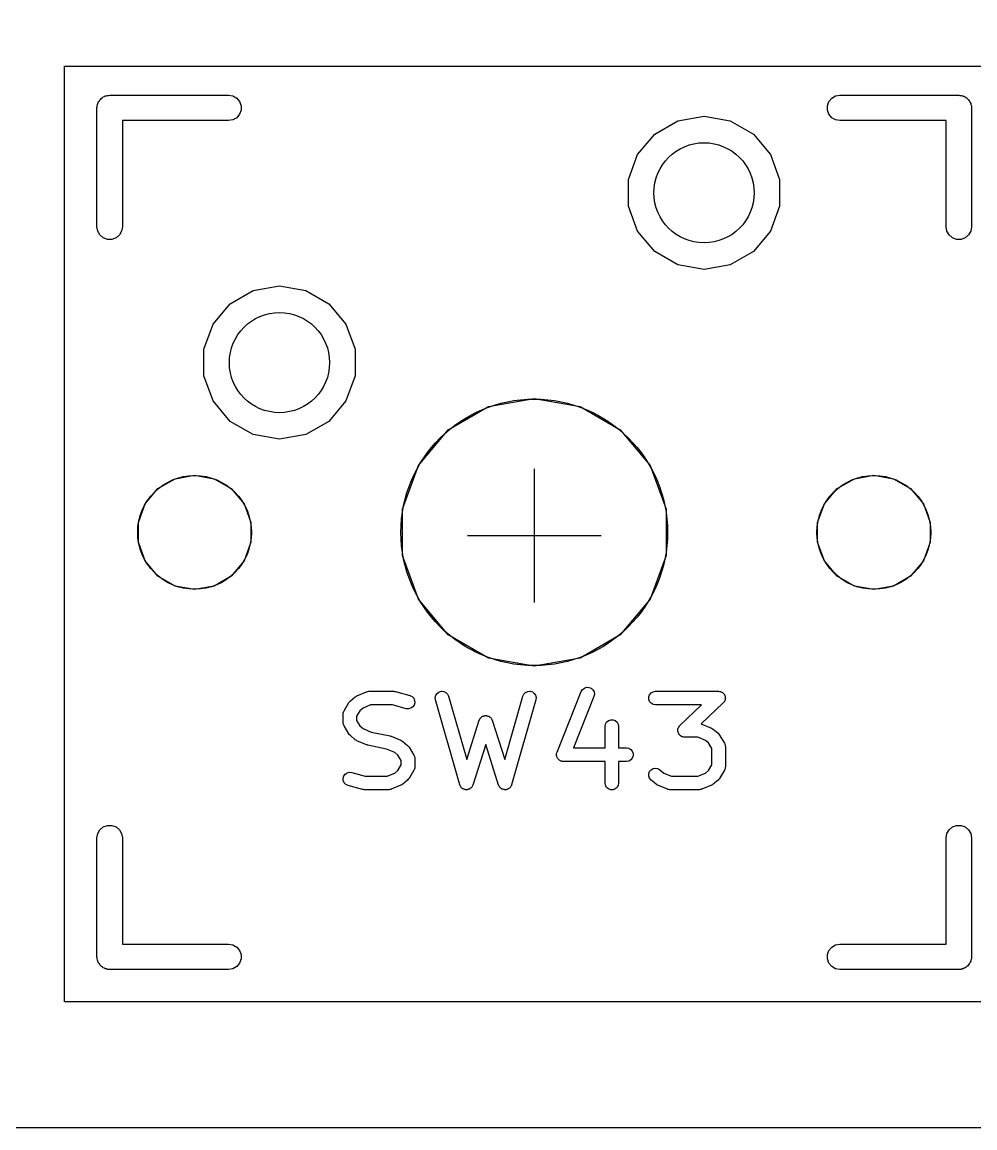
# Model space of a CAD drawing. Header units: millimetres. Extents: x 71 to 299, y 93 to 256.
# Drawn here: x 140.29 to 154.54, y 130.87 to 147.42 of the extents above; entities that cross this region are included whole.
import ezdxf

# ---------------------------------------------------------------- set-up
doc = ezdxf.new("R2010")
doc.units = ezdxf.units.MM
for name, color, linetype in [('BLACK', 7, 'Continuous'), ('PCB', 4, 'Continuous'), ('PCB_参照', 4, 'Continuous'), ('プレート', 6, 'Continuous'), ('物理キー', 7, 'Continuous')]:
    doc.layers.add(name, color=color, linetype=linetype)

# ---------------------------------------------------------------- blocks, each defined once
blk = doc.blocks.new('PCB詳細')
at = {"layer": 'BLACK'}
for p, q in [((77.2668, -110.517), (77.2775, -110.504)), ((77.2775, -110.504), (77.292, -110.496)), ((77.292, -110.496), (77.3047, -110.485)), ((77.3047, -110.485), (77.3204, -110.479)), ((77.3204, -110.479), (77.3348, -110.471)), ((77.3348, -110.471), (77.3513, -110.468)), ((77.3513, -110.468), (77.3669, -110.462)), ((77.3669, -110.462), (77.3836, -110.462)), ((77.3836, -110.462), (77.4, -110.459)), ((77.4, -110.459), (79.178, -110.459)), ((79.178, -110.459), (79.2432, -110.471)), ((79.2432, -110.471), (79.3005, -110.504)), ((79.3005, -110.504), (79.343, -110.555)), ((88.157, -110.555), (88.1995, -110.504)), ((88.1995, -110.504), (88.2568, -110.471)), ((88.2568, -110.471), (88.322, -110.459)), ((88.322, -110.459), (90.1, -110.459)), ((90.1, -110.459), (90.1164, -110.462)), ((90.1164, -110.462), (90.1331, -110.462)), ((90.1331, -110.462), (90.1487, -110.468)), ((90.1487, -110.468), (90.1652, -110.471)), ((90.1652, -110.471), (90.1796, -110.479)), ((90.1796, -110.479), (90.1953, -110.485)), ((90.1953, -110.485), (90.208, -110.496)), ((90.208, -110.496), (90.2225, -110.504)), ((90.2225, -110.504), (90.2332, -110.517)), ((77.2095, -110.65), (77.2124, -110.634)), ((77.2095, -112.428), (77.2095, -110.65)), ((77.2124, -110.617), (77.2181, -110.601)), ((77.2124, -110.634), (77.2124, -110.617)), ((77.2181, -110.601), (77.221, -110.585)), ((77.221, -110.585), (77.2293, -110.57)), ((77.2293, -110.57), (77.235, -110.555)), ((77.235, -110.555), (77.2457, -110.542)), ((77.2457, -110.542), (77.2541, -110.528)), ((77.2541, -110.528), (77.2668, -110.517)), ((79.343, -110.555), (79.3656, -110.617)), ((79.3656, -110.617), (79.3656, -110.683)), ((88.1344, -110.617), (88.157, -110.555)), ((88.1344, -110.683), (88.1344, -110.617)), ((90.2332, -110.517), (90.2459, -110.528)), ((90.2459, -110.528), (90.2543, -110.542)), ((90.2543, -110.542), (90.265, -110.555)), ((90.265, -110.555), (90.2707, -110.57)), ((90.2707, -110.57), (90.279, -110.585)), ((90.279, -110.585), (90.2819, -110.601)), ((90.2819, -110.601), (90.2876, -110.617)), ((90.2876, -110.617), (90.2876, -110.634)), ((90.2876, -110.634), (90.2905, -110.65)), ((90.2905, -110.65), (90.2905, -112.428)), ((79.178, -110.84), (77.5905, -110.84)), ((77.5905, -110.84), (77.5905, -112.428)), ((79.2432, -110.829), (79.178, -110.84)), ((79.3005, -110.796), (79.2432, -110.829)), ((79.343, -110.745), (79.3005, -110.796)), ((79.3656, -110.683), (79.343, -110.745)), ((85.5525, -111.041), (85.8976, -110.842)), ((85.8976, -110.842), (86.29, -110.773)), ((86.29, -110.773), (86.6824, -110.842)), ((86.6824, -110.842), (87.0275, -111.041)), ((88.157, -110.745), (88.1344, -110.683)), ((88.1995, -110.796), (88.157, -110.745)), ((88.2568, -110.829), (88.1995, -110.796)), ((88.322, -110.84), (88.2568, -110.829)), ((89.9095, -110.84), (88.322, -110.84)), ((89.9095, -112.428), (89.9095, -110.84)), ((85.2964, -111.346), (85.5525, -111.041)), ((87.0275, -111.041), (87.2836, -111.346)), ((85.1601, -111.721), (85.2964, -111.346)), ((87.2836, -111.346), (87.4199, -111.721)), ((85.1601, -112.119), (85.1601, -111.721)), ((87.4199, -111.721), (87.4199, -112.119)), ((85.2964, -112.494), (85.1601, -112.119)), ((87.4199, -112.119), (87.2836, -112.494)), ((77.221, -112.493), (77.2095, -112.428)), ((77.2541, -112.55), (77.221, -112.493)), ((77.579, -112.493), (77.5459, -112.55)), ((77.5905, -112.428), (77.579, -112.493)), ((85.5525, -112.799), (85.2964, -112.494)), ((87.2836, -112.494), (87.0275, -112.799)), ((89.921, -112.493), (89.9095, -112.428)), ((89.9541, -112.55), (89.921, -112.493)), ((90.279, -112.493), (90.2459, -112.55)), ((90.2905, -112.428), (90.279, -112.493)), ((77.3047, -112.593), (77.2541, -112.55)), ((77.3669, -112.616), (77.3047, -112.593)), ((77.4331, -112.616), (77.3669, -112.616)), ((77.4952, -112.593), (77.4331, -112.616)), ((77.5459, -112.55), (77.4952, -112.593)), ((90.0048, -112.593), (89.9541, -112.55)), ((90.0669, -112.616), (90.0048, -112.593)), ((90.1331, -112.616), (90.0669, -112.616)), ((90.1953, -112.593), (90.1331, -112.616)), ((90.2459, -112.55), (90.1953, -112.593)), ((85.8976, -112.998), (85.5525, -112.799)), ((87.0275, -112.799), (86.6824, -112.998)), ((86.29, -113.067), (85.8976, -112.998)), ((86.6824, -112.998), (86.29, -113.067)), ((79.5476, -113.382), (79.94, -113.313)), ((79.94, -113.313), (80.3324, -113.382)), ((79.2025, -113.581), (79.5476, -113.382)), ((80.3324, -113.382), (80.6775, -113.581)), ((78.9464, -113.886), (79.2025, -113.581)), ((80.6775, -113.581), (80.9336, -113.886)), ((78.8101, -114.261), (78.9464, -113.886)), ((80.9336, -113.886), (81.0699, -114.261)), ((78.8101, -114.659), (78.8101, -114.261)), ((81.0699, -114.261), (81.0699, -114.659)), ((78.9464, -115.034), (78.8101, -114.659)), ((81.0699, -114.659), (80.9336, -115.034)), ((79.2025, -115.339), (78.9464, -115.034)), ((80.9336, -115.034), (80.6775, -115.339)), ((82.4634, -115.467), (83.0654, -115.119)), ((83.0654, -115.119), (83.75, -114.998)), ((83.75, -114.998), (84.4346, -115.119)), ((84.4346, -115.119), (85.0365, -115.467)), ((79.5476, -115.538), (79.2025, -115.339)), ((80.6775, -115.339), (80.3324, -115.538)), ((82.0166, -115.999), (82.4634, -115.467)), ((85.0365, -115.467), (85.4834, -115.999)), ((79.94, -115.607), (79.5476, -115.538)), ((80.3324, -115.538), (79.94, -115.607)), ((81.7789, -116.652), (82.0166, -115.999)), ((85.4834, -115.999), (85.7211, -116.652)), ((78.121, -116.346), (78.3779, -116.197)), ((78.3779, -116.197), (78.67, -116.146)), ((78.67, -116.146), (78.9621, -116.197)), ((78.9621, -116.197), (79.219, -116.346)), ((88.281, -116.346), (88.5379, -116.197)), ((88.5379, -116.197), (88.83, -116.146)), ((88.83, -116.146), (89.1221, -116.197)), ((89.1221, -116.197), (89.379, -116.346)), ((77.9303, -116.573), (78.121, -116.346)), ((79.219, -116.346), (79.4097, -116.573)), ((88.0903, -116.573), (88.281, -116.346)), ((89.379, -116.346), (89.5697, -116.573)), ((77.8288, -116.852), (77.9303, -116.573)), ((79.4097, -116.573), (79.5112, -116.852)), ((87.9888, -116.852), (88.0903, -116.573)), ((89.5697, -116.573), (89.6712, -116.852)), ((81.7789, -117.348), (81.7789, -116.652)), ((85.7211, -116.652), (85.7211, -117.348)), ((77.8288, -117.148), (77.8288, -116.852)), ((79.5112, -116.852), (79.5112, -117.148)), ((87.9888, -117.148), (87.9888, -116.852)), ((89.6712, -116.852), (89.6712, -117.148)), ((77.9303, -117.427), (77.8288, -117.148)), ((79.5112, -117.148), (79.4097, -117.427)), ((88.0903, -117.427), (87.9888, -117.148)), ((89.6712, -117.148), (89.5697, -117.427)), ((78.121, -117.654), (77.9303, -117.427)), ((79.4097, -117.427), (79.219, -117.654)), ((82.0166, -118.001), (81.7789, -117.348)), ((85.7211, -117.348), (85.4834, -118.001)), ((88.281, -117.654), (88.0903, -117.427)), ((89.5697, -117.427), (89.379, -117.654)), ((78.3779, -117.803), (78.121, -117.654)), ((79.219, -117.654), (78.9621, -117.803)), ((88.5379, -117.803), (88.281, -117.654)), ((89.379, -117.654), (89.1221, -117.803)), ((78.67, -117.854), (78.3779, -117.803)), ((78.9621, -117.803), (78.67, -117.854)), ((88.83, -117.854), (88.5379, -117.803)), ((89.1221, -117.803), (88.83, -117.854)), ((82.4634, -118.533), (82.0166, -118.001)), ((85.4834, -118.001), (85.0365, -118.533)), ((83.0654, -118.881), (82.4634, -118.533)), ((85.0365, -118.533), (84.4346, -118.881)), ((83.75, -119.002), (83.0654, -118.881)), ((84.4346, -118.881), (83.75, -119.002)), ((81.0856, -119.454), (81.0984, -119.446)), ((81.0984, -119.446), (81.2435, -119.386)), ((81.2435, -119.386), (81.2458, -119.385)), ((81.2458, -119.385), (81.2478, -119.384)), ((81.2478, -119.384), (81.2629, -119.381)), ((81.2629, -119.381), (81.2779, -119.378)), ((81.2779, -119.378), (81.2803, -119.378)), ((81.2803, -119.378), (81.2826, -119.378)), ((81.2826, -119.378), (81.6454, -119.378)), ((81.6454, -119.378), (81.659, -119.38)), ((81.659, -119.38), (81.6726, -119.382)), ((81.6726, -119.382), (81.8903, -119.442)), ((81.8903, -119.442), (81.9222, -119.457)), ((82.2698, -119.472), (82.2784, -119.438)), ((82.2784, -119.438), (82.2981, -119.409)), ((82.2981, -119.409), (82.3267, -119.388)), ((82.3267, -119.388), (82.3606, -119.378)), ((82.3606, -119.378), (82.3958, -119.381)), ((82.3958, -119.381), (82.428, -119.395)), ((82.428, -119.395), (82.4534, -119.42)), ((82.4534, -119.42), (82.4688, -119.452)), ((83.5797, -119.452), (83.5952, -119.42)), ((83.5952, -119.42), (83.6205, -119.395)), ((83.6205, -119.395), (83.6528, -119.381)), ((83.6528, -119.381), (83.688, -119.378)), ((83.688, -119.378), (83.7219, -119.388)), ((83.7219, -119.388), (83.7504, -119.409)), ((83.7504, -119.409), (83.7702, -119.438)), ((83.7702, -119.438), (83.7788, -119.472)), ((84.0911, -120.288), (84.454, -119.381)), ((84.454, -119.381), (84.4725, -119.351)), ((84.4725, -119.351), (84.5003, -119.33)), ((84.5003, -119.33), (84.5338, -119.318)), ((84.5338, -119.318), (84.5691, -119.32)), ((84.5691, -119.32), (84.6018, -119.333)), ((84.6018, -119.333), (84.6281, -119.356)), ((84.6281, -119.356), (84.6448, -119.387)), ((84.6498, -119.422), (84.6426, -119.457)), ((84.6448, -119.387), (84.6498, -119.422)), ((85.4642, -119.462), (85.4763, -119.429)), ((85.4763, -119.429), (85.499, -119.402)), ((85.499, -119.402), (85.5295, -119.384)), ((85.5295, -119.384), (85.5643, -119.378)), ((85.5643, -119.378), (86.5077, -119.378)), ((86.5077, -119.378), (86.522, -119.38)), ((86.522, -119.38), (86.5364, -119.382)), ((86.5364, -119.382), (86.5393, -119.383)), ((86.5393, -119.383), (86.5425, -119.384)), ((86.5425, -119.384), (86.555, -119.391)), ((86.555, -119.391), (86.568, -119.398)), ((86.568, -119.398), (86.5702, -119.4)), ((86.5702, -119.4), (86.573, -119.402)), ((86.573, -119.402), (86.5823, -119.413)), ((86.5823, -119.413), (86.5923, -119.423)), ((86.5923, -119.423), (86.5936, -119.426)), ((86.5936, -119.426), (86.5957, -119.429)), ((86.5957, -119.429), (86.6007, -119.442)), ((86.6007, -119.442), (86.6065, -119.456)), ((80.9052, -119.669), (80.9777, -119.548)), ((80.9777, -119.548), (80.9888, -119.535)), ((80.9888, -119.535), (80.9998, -119.522)), ((80.9998, -119.522), (81.0724, -119.462)), ((81.0724, -119.462), (81.0856, -119.454)), ((81.3029, -119.581), (81.1907, -119.628)), ((81.6316, -119.581), (81.3029, -119.581)), ((81.8359, -119.638), (81.6316, -119.581)), ((81.9343, -119.612), (81.9052, -119.632)), ((81.9222, -119.457), (81.9469, -119.482)), ((81.9548, -119.584), (81.9343, -119.612)), ((81.9469, -119.482), (81.9615, -119.515)), ((81.9643, -119.55), (81.9548, -119.584)), ((81.9615, -119.515), (81.9643, -119.55)), ((82.2735, -119.507), (82.2698, -119.472)), ((82.6363, -120.777), (82.2735, -119.507)), ((82.4688, -119.452), (82.7395, -120.399)), ((83.3091, -120.399), (83.5797, -119.452)), ((83.7751, -119.507), (83.4123, -120.777)), ((83.7788, -119.472), (83.7751, -119.507)), ((84.6426, -119.457), (84.3355, -120.225)), ((85.4642, -119.497), (85.4642, -119.462)), ((85.4763, -119.53), (85.4642, -119.497)), ((85.499, -119.557), (85.4763, -119.53)), ((85.5295, -119.575), (85.499, -119.557)), ((85.5643, -119.581), (85.5295, -119.575)), ((86.2537, -119.581), (85.5643, -119.581)), ((85.9296, -119.89), (86.2537, -119.581)), ((86.5778, -119.553), (86.248, -119.867)), ((86.5864, -119.541), (86.5778, -119.553)), ((86.5957, -119.53), (86.5864, -119.541)), ((86.5968, -119.527), (86.5957, -119.53)), ((86.5987, -119.525), (86.5968, -119.527)), ((86.6028, -119.511), (86.5987, -119.525)), ((86.6078, -119.497), (86.6028, -119.511)), ((86.6065, -119.456), (86.6067, -119.459)), ((86.6067, -119.459), (86.6078, -119.462)), ((86.6078, -119.462), (86.6078, -119.476)), ((86.6078, -119.476), (86.6087, -119.491)), ((86.6087, -119.491), (86.6078, -119.494)), ((86.6078, -119.494), (86.6078, -119.497)), ((80.8907, -119.721), (80.8924, -119.712)), ((80.8907, -119.842), (80.8907, -119.721)), ((80.8924, -119.712), (80.8925, -119.702)), ((80.8925, -119.702), (80.8954, -119.695)), ((80.8954, -119.695), (80.8968, -119.687)), ((80.8968, -119.687), (80.9017, -119.678)), ((80.9017, -119.678), (80.9052, -119.669)), ((81.1431, -119.668), (81.0939, -119.75)), ((81.0939, -119.75), (81.0939, -119.814)), ((81.1907, -119.628), (81.1431, -119.668)), ((81.8711, -119.641), (81.8359, -119.638)), ((81.9052, -119.632), (81.8711, -119.641)), ((82.9439, -119.78), (82.9469, -119.777)), ((82.9469, -119.777), (82.9491, -119.774)), ((82.9491, -119.774), (82.9599, -119.766)), ((82.9599, -119.766), (82.9701, -119.756)), ((82.9701, -119.756), (82.9738, -119.755)), ((82.9738, -119.755), (82.977, -119.752)), ((82.977, -119.752), (82.99, -119.748)), ((82.99, -119.748), (83.0027, -119.743)), ((83.0027, -119.743), (83.0068, -119.743)), ((83.0068, -119.743), (83.0106, -119.742)), ((83.0106, -119.742), (83.0243, -119.742)), ((83.0243, -119.742), (83.038, -119.742)), ((83.038, -119.742), (83.0418, -119.743)), ((83.0418, -119.743), (83.0459, -119.743)), ((83.0459, -119.743), (83.0585, -119.748)), ((83.0585, -119.748), (83.0716, -119.752)), ((83.0716, -119.752), (83.0748, -119.755)), ((83.0748, -119.755), (83.0785, -119.756)), ((83.0785, -119.756), (83.0887, -119.766)), ((83.0887, -119.766), (83.0995, -119.774)), ((83.0995, -119.774), (83.1016, -119.777)), ((83.1016, -119.777), (83.1046, -119.78)), ((80.8924, -119.852), (80.8907, -119.842)), ((80.8925, -119.862), (80.8924, -119.852)), ((80.8954, -119.869), (80.8925, -119.862)), ((80.8968, -119.877), (80.8954, -119.869)), ((80.9017, -119.886), (80.8968, -119.877)), ((80.9052, -119.895), (80.9017, -119.886)), ((80.9777, -120.016), (80.9052, -119.895)), ((81.0939, -119.814), (81.1431, -119.896)), ((81.1431, -119.896), (81.1907, -119.936)), ((81.1907, -119.936), (81.3127, -119.987)), ((82.7395, -120.399), (82.9275, -119.811)), ((82.9275, -119.811), (82.9294, -119.808)), ((82.9294, -119.808), (82.9303, -119.804)), ((82.9303, -119.804), (82.9376, -119.792)), ((82.9376, -119.792), (82.9439, -119.78)), ((83.1046, -119.78), (83.111, -119.792)), ((83.111, -119.792), (83.1183, -119.804)), ((83.1183, -119.804), (83.1192, -119.808)), ((83.1192, -119.808), (83.1211, -119.811)), ((83.1211, -119.811), (83.3091, -120.399)), ((84.8095, -119.903), (84.8157, -119.868)), ((84.8095, -120.225), (84.8095, -119.903)), ((84.8157, -119.868), (84.8333, -119.838)), ((84.8333, -119.838), (84.8603, -119.815)), ((84.8603, -119.815), (84.8935, -119.803)), ((84.8935, -119.803), (84.9288, -119.803)), ((84.9288, -119.803), (84.9619, -119.815)), ((84.9619, -119.815), (84.989, -119.838)), ((84.989, -119.838), (85.0066, -119.868)), ((85.0066, -119.868), (85.0127, -119.903)), ((85.0127, -119.903), (85.0127, -120.225)), ((85.8997, -119.946), (85.9046, -119.932)), ((85.9046, -119.932), (85.9087, -119.918)), ((85.9087, -119.918), (85.9106, -119.916)), ((85.9106, -119.916), (85.9117, -119.913)), ((85.9117, -119.913), (85.921, -119.901)), ((85.921, -119.901), (85.9296, -119.89)), ((86.248, -119.867), (86.2522, -119.868)), ((86.2522, -119.868), (86.2542, -119.869)), ((86.2542, -119.869), (86.2565, -119.87)), ((86.2565, -119.87), (86.4016, -119.93)), ((86.4016, -119.93), (86.4144, -119.938)), ((86.4144, -119.938), (86.4276, -119.946)), ((80.9889, -120.028), (80.9777, -120.016)), ((80.9998, -120.041), (80.9889, -120.028)), ((81.0724, -120.102), (80.9998, -120.041)), ((81.0856, -120.109), (81.0724, -120.102)), ((81.0984, -120.118), (81.0856, -120.109)), ((81.3127, -119.987), (81.5936, -120.045)), ((81.5936, -120.045), (81.6025, -120.049)), ((81.6025, -120.049), (81.6119, -120.051)), ((81.6119, -120.051), (81.7571, -120.111)), ((85.8987, -119.952), (85.8997, -119.949)), ((85.8997, -119.966), (85.8987, -119.952)), ((85.8997, -119.949), (85.8997, -119.946)), ((85.8997, -119.981), (85.8997, -119.966)), ((85.9008, -119.984), (85.8997, -119.981)), ((85.901, -119.987), (85.9008, -119.984)), ((85.9068, -120.001), (85.901, -119.987)), ((85.9117, -120.014), (85.9068, -120.001)), ((85.9138, -120.017), (85.9117, -120.014)), ((85.9151, -120.02), (85.9138, -120.017)), ((85.9251, -120.03), (85.9151, -120.02)), ((85.9344, -120.041), (85.9251, -120.03)), ((85.9372, -120.043), (85.9344, -120.041)), ((85.9394, -120.045), (85.9372, -120.043)), ((85.9524, -120.052), (85.9394, -120.045)), ((85.965, -120.059), (85.9524, -120.052)), ((85.9681, -120.059), (85.965, -120.059)), ((85.971, -120.061), (85.9681, -120.059)), ((85.9854, -120.062), (85.971, -120.061)), ((85.9997, -120.065), (85.9854, -120.062)), ((86.1971, -120.065), (85.9997, -120.065)), ((86.3093, -120.112), (86.1971, -120.065)), ((86.4276, -119.946), (86.5002, -120.006)), ((86.5002, -120.006), (86.5111, -120.019)), ((86.5111, -120.019), (86.5223, -120.032)), ((86.5223, -120.032), (86.5948, -120.153)), ((81.2435, -120.178), (81.0984, -120.118)), ((81.2529, -120.18), (81.2435, -120.178)), ((81.2618, -120.184), (81.2529, -120.18)), ((81.5427, -120.242), (81.2618, -120.184)), ((81.6648, -120.293), (81.5427, -120.242)), ((81.7571, -120.111), (81.7699, -120.12)), ((81.7699, -120.12), (81.783, -120.127)), ((81.783, -120.127), (81.8556, -120.188)), ((81.8556, -120.188), (81.8666, -120.201)), ((81.8666, -120.201), (81.8777, -120.213)), ((81.8777, -120.213), (81.9503, -120.334)), ((83.0243, -120.176), (82.8308, -120.78)), ((83.2178, -120.78), (83.0243, -120.176)), ((84.3355, -120.225), (84.8095, -120.225)), ((85.0127, -120.225), (85.1289, -120.225)), ((85.1289, -120.225), (85.1636, -120.231)), ((85.1636, -120.231), (85.1942, -120.248)), ((85.1942, -120.248), (85.2168, -120.275)), ((85.2168, -120.275), (85.2289, -120.309)), ((86.3569, -120.151), (86.3093, -120.112)), ((86.4061, -120.233), (86.3569, -120.151)), ((86.4061, -120.479), (86.4061, -120.233)), ((86.5948, -120.153), (86.5983, -120.162)), ((86.5983, -120.162), (86.6032, -120.17)), ((86.6032, -120.17), (86.6046, -120.178)), ((86.6046, -120.178), (86.6075, -120.186)), ((86.6075, -120.186), (86.6076, -120.196)), ((86.6076, -120.196), (86.6093, -120.205)), ((86.6093, -120.205), (86.6093, -120.508)), ((81.7123, -120.333), (81.6648, -120.293)), ((81.7615, -120.415), (81.7123, -120.333)), ((81.7615, -120.479), (81.7615, -120.415)), ((81.9503, -120.334), (81.9537, -120.343)), ((81.9537, -120.343), (81.9586, -120.352)), ((81.9586, -120.352), (81.96, -120.36)), ((81.96, -120.36), (81.9629, -120.367)), ((81.9629, -120.367), (81.9631, -120.377)), ((81.9631, -120.377), (81.9647, -120.387)), ((81.9647, -120.387), (81.9647, -120.508)), ((84.0839, -120.323), (84.0854, -120.316)), ((84.0854, -120.333), (84.0839, -120.323)), ((84.0854, -120.309), (84.089, -120.299)), ((84.0854, -120.316), (84.0854, -120.309)), ((84.0854, -120.344), (84.0854, -120.333)), ((84.0879, -120.351), (84.0854, -120.344)), ((84.0889, -120.358), (84.0879, -120.351)), ((84.0939, -120.367), (84.0889, -120.358)), ((84.089, -120.299), (84.0911, -120.288)), ((84.0974, -120.377), (84.0939, -120.367)), ((84.1021, -120.383), (84.0974, -120.377)), ((84.1056, -120.389), (84.1021, -120.383)), ((84.1134, -120.396), (84.1056, -120.389)), ((84.1201, -120.404), (84.1134, -120.396)), ((84.1264, -120.408), (84.1201, -120.404)), ((84.1319, -120.413), (84.1264, -120.408)), ((84.1416, -120.416), (84.1319, -120.413)), ((84.1507, -120.422), (84.1416, -120.416)), ((84.1579, -120.423), (84.1507, -120.422)), ((84.1646, -120.426), (84.1579, -120.423)), ((84.1751, -120.426), (84.1646, -120.426)), ((84.1854, -120.428), (84.1751, -120.426)), ((84.8095, -120.428), (84.1854, -120.428)), ((84.8095, -120.75), (84.8095, -120.428)), ((85.1289, -120.428), (85.0127, -120.428)), ((85.0127, -120.428), (85.0127, -120.75)), ((85.1636, -120.422), (85.1289, -120.428)), ((85.1942, -120.404), (85.1636, -120.422)), ((85.2168, -120.377), (85.1942, -120.404)), ((85.2289, -120.344), (85.2168, -120.377)), ((85.2289, -120.309), (85.2289, -120.344)), ((80.9211, -120.617), (80.9502, -120.597)), ((80.9502, -120.597), (80.9844, -120.588)), ((80.9844, -120.588), (81.0195, -120.591)), ((81.0195, -120.591), (81.2238, -120.648)), ((81.5525, -120.648), (81.6648, -120.601)), ((81.6648, -120.601), (81.7123, -120.562)), ((81.7123, -120.562), (81.7615, -120.479)), ((81.9503, -120.56), (81.8777, -120.681)), ((81.9537, -120.551), (81.9503, -120.56)), ((81.9586, -120.542), (81.9537, -120.551)), ((81.96, -120.534), (81.9586, -120.542)), ((81.9629, -120.527), (81.96, -120.534)), ((81.9631, -120.517), (81.9629, -120.527)), ((81.9647, -120.508), (81.9631, -120.517)), ((85.4642, -120.611), (85.4761, -120.578)), ((85.4761, -120.578), (85.4987, -120.551)), ((85.4987, -120.551), (85.5292, -120.533)), ((85.5292, -120.533), (85.5639, -120.527)), ((85.5639, -120.527), (85.5987, -120.533)), ((85.5987, -120.533), (85.6293, -120.551)), ((85.6293, -120.551), (85.6901, -120.601)), ((85.6901, -120.601), (85.8023, -120.648)), ((86.1971, -120.648), (86.3093, -120.601)), ((86.3093, -120.601), (86.3569, -120.562)), ((86.3569, -120.562), (86.4061, -120.479)), ((86.5948, -120.56), (86.5223, -120.681)), ((86.5983, -120.551), (86.5948, -120.56)), ((86.6032, -120.542), (86.5983, -120.551)), ((86.6046, -120.534), (86.6032, -120.542)), ((86.6075, -120.527), (86.6046, -120.534)), ((86.6076, -120.517), (86.6075, -120.527)), ((86.6093, -120.508), (86.6076, -120.517)), ((80.8912, -120.679), (80.9006, -120.645)), ((80.8939, -120.714), (80.8912, -120.679)), ((80.9085, -120.747), (80.8939, -120.714)), ((80.9006, -120.645), (80.9211, -120.617)), ((80.9333, -120.772), (80.9085, -120.747)), ((81.2238, -120.648), (81.5525, -120.648)), ((81.783, -120.767), (81.7699, -120.775)), ((81.8556, -120.707), (81.783, -120.767)), ((81.8666, -120.694), (81.8556, -120.707)), ((81.8777, -120.681), (81.8666, -120.694)), ((84.8157, -120.784), (84.8095, -120.75)), ((85.0127, -120.75), (85.0066, -120.784)), ((85.4643, -120.647), (85.4642, -120.611)), ((85.4765, -120.68), (85.4643, -120.647)), ((85.4992, -120.707), (85.4765, -120.68)), ((85.5718, -120.767), (85.4992, -120.707)), ((85.585, -120.775), (85.5718, -120.767)), ((85.8023, -120.648), (86.1971, -120.648)), ((86.4276, -120.767), (86.4144, -120.775)), ((86.5002, -120.707), (86.4276, -120.767)), ((86.5111, -120.694), (86.5002, -120.707)), ((86.5223, -120.681), (86.5111, -120.694)), ((80.9651, -120.787), (80.9333, -120.772)), ((81.1828, -120.847), (80.9651, -120.787)), ((81.1965, -120.849), (81.1828, -120.847)), ((81.21, -120.851), (81.1965, -120.849)), ((81.5729, -120.851), (81.21, -120.851)), ((81.5752, -120.851), (81.5729, -120.851)), ((81.5775, -120.851), (81.5752, -120.851)), ((81.5925, -120.848), (81.5775, -120.851)), ((81.6076, -120.845), (81.5925, -120.848)), ((81.6096, -120.844), (81.6076, -120.845)), ((81.6119, -120.843), (81.6096, -120.844)), ((81.7571, -120.783), (81.6119, -120.843)), ((81.7699, -120.775), (81.7571, -120.783)), ((82.6388, -120.783), (82.6363, -120.777)), ((82.64, -120.788), (82.6388, -120.783)), ((82.6464, -120.798), (82.64, -120.788)), ((82.6517, -120.809), (82.6464, -120.798)), ((82.6558, -120.813), (82.6517, -120.809)), ((82.6588, -120.818), (82.6558, -120.813)), ((82.6684, -120.825), (82.6588, -120.818)), ((82.6771, -120.834), (82.6684, -120.825)), ((82.6822, -120.836), (82.6771, -120.834)), ((82.6867, -120.839), (82.6822, -120.836)), ((82.6983, -120.843), (82.6867, -120.839)), ((82.7093, -120.848), (82.6983, -120.843)), ((82.7149, -120.848), (82.7093, -120.848)), ((82.7203, -120.85), (82.7149, -120.848)), ((82.7324, -120.85), (82.7203, -120.85)), ((82.7445, -120.851), (82.7324, -120.85)), ((82.7499, -120.849), (82.7445, -120.851)), ((82.7556, -120.849), (82.7499, -120.849)), ((82.7668, -120.844), (82.7556, -120.849)), ((82.7785, -120.841), (82.7668, -120.844)), ((82.783, -120.838), (82.7785, -120.841)), ((82.7882, -120.835), (82.783, -120.838)), ((82.7972, -120.827), (82.7882, -120.835)), ((82.807, -120.82), (82.7972, -120.827)), ((82.8102, -120.816), (82.807, -120.82)), ((82.8143, -120.812), (82.8102, -120.816)), ((82.82, -120.801), (82.8143, -120.812)), ((82.8268, -120.791), (82.82, -120.801)), ((82.8281, -120.785), (82.8268, -120.791)), ((82.8308, -120.78), (82.8281, -120.785)), ((83.2204, -120.785), (83.2178, -120.78)), ((83.2218, -120.791), (83.2204, -120.785)), ((83.2286, -120.801), (83.2218, -120.791)), ((83.2342, -120.812), (83.2286, -120.801)), ((83.2384, -120.816), (83.2342, -120.812)), ((83.2416, -120.82), (83.2384, -120.816)), ((83.2514, -120.827), (83.2416, -120.82)), ((83.2603, -120.835), (83.2514, -120.827)), ((83.2656, -120.838), (83.2603, -120.835)), ((83.2701, -120.841), (83.2656, -120.838)), ((83.2818, -120.844), (83.2701, -120.841)), ((83.293, -120.849), (83.2818, -120.844)), ((83.2986, -120.849), (83.293, -120.849)), ((83.304, -120.851), (83.2986, -120.849)), ((83.3161, -120.85), (83.304, -120.851)), ((83.3283, -120.85), (83.3161, -120.85)), ((83.3336, -120.848), (83.3283, -120.85)), ((83.3392, -120.848), (83.3336, -120.848)), ((83.3503, -120.843), (83.3392, -120.848)), ((83.3619, -120.839), (83.3503, -120.843)), ((83.3663, -120.836), (83.3619, -120.839)), ((83.3715, -120.834), (83.3663, -120.836)), ((83.3802, -120.825), (83.3715, -120.834)), ((83.3898, -120.818), (83.3802, -120.825)), ((83.3928, -120.813), (83.3898, -120.818)), ((83.3968, -120.809), (83.3928, -120.813)), ((83.4021, -120.798), (83.3968, -120.809)), ((83.4086, -120.788), (83.4021, -120.798)), ((83.4098, -120.783), (83.4086, -120.788)), ((83.4123, -120.777), (83.4098, -120.783)), ((84.8333, -120.815), (84.8157, -120.784)), ((84.8603, -120.838), (84.8333, -120.815)), ((84.8935, -120.85), (84.8603, -120.838)), ((84.9288, -120.85), (84.8935, -120.85)), ((84.9619, -120.838), (84.9288, -120.85)), ((84.989, -120.815), (84.9619, -120.838)), ((85.0066, -120.784), (84.989, -120.815)), ((85.5978, -120.783), (85.585, -120.775)), ((85.7429, -120.843), (85.5978, -120.783)), ((85.7452, -120.844), (85.7429, -120.843)), ((85.7473, -120.845), (85.7452, -120.844)), ((85.7624, -120.848), (85.7473, -120.845)), ((85.7774, -120.851), (85.7624, -120.848)), ((85.7797, -120.851), (85.7774, -120.851)), ((85.782, -120.851), (85.7797, -120.851)), ((86.2174, -120.851), (85.782, -120.851)), ((86.2197, -120.851), (86.2174, -120.851)), ((86.2221, -120.851), (86.2197, -120.851)), ((86.2371, -120.848), (86.2221, -120.851)), ((86.2522, -120.845), (86.2371, -120.848)), ((86.2542, -120.844), (86.2522, -120.845)), ((86.2565, -120.843), (86.2542, -120.844)), ((86.4016, -120.783), (86.2565, -120.843)), ((86.4144, -120.775), (86.4016, -120.783)), ((77.2541, -121.45), (77.3047, -121.407)), ((77.3047, -121.407), (77.3669, -121.384)), ((77.3669, -121.384), (77.4331, -121.384)), ((77.4331, -121.384), (77.4952, -121.407)), ((77.4952, -121.407), (77.5459, -121.45)), ((89.9541, -121.45), (90.0048, -121.407)), ((90.0048, -121.407), (90.0669, -121.384)), ((90.0669, -121.384), (90.1331, -121.384)), ((90.1331, -121.384), (90.1953, -121.407)), ((90.1953, -121.407), (90.2459, -121.45)), ((77.2095, -121.572), (77.221, -121.507)), ((77.2095, -123.35), (77.2095, -121.572)), ((77.221, -121.507), (77.2541, -121.45)), ((77.5459, -121.45), (77.579, -121.507)), ((77.579, -121.507), (77.5905, -121.572)), ((77.5905, -121.572), (77.5905, -123.159)), ((89.9095, -121.572), (89.921, -121.507)), ((89.9095, -123.159), (89.9095, -121.572)), ((89.921, -121.507), (89.9541, -121.45)), ((90.2459, -121.45), (90.279, -121.507)), ((90.279, -121.507), (90.2905, -121.572)), ((90.2905, -121.572), (90.2905, -123.35)), ((77.5905, -123.159), (79.178, -123.159)), ((79.178, -123.159), (79.2432, -123.171)), ((79.2432, -123.171), (79.3005, -123.204)), ((79.3005, -123.204), (79.343, -123.255)), ((88.157, -123.255), (88.1995, -123.204)), ((88.1995, -123.204), (88.2568, -123.171)), ((88.2568, -123.171), (88.322, -123.159)), ((88.322, -123.159), (89.9095, -123.159)), ((77.2124, -123.366), (77.2095, -123.35)), ((77.2124, -123.383), (77.2124, -123.366)), ((77.2181, -123.399), (77.2124, -123.383)), ((77.221, -123.415), (77.2181, -123.399)), ((77.2293, -123.43), (77.221, -123.415)), ((79.343, -123.255), (79.3656, -123.317)), ((79.3656, -123.383), (79.343, -123.445)), ((79.3656, -123.317), (79.3656, -123.383)), ((88.1344, -123.317), (88.157, -123.255)), ((88.1344, -123.383), (88.1344, -123.317)), ((88.157, -123.445), (88.1344, -123.383)), ((90.279, -123.415), (90.2707, -123.43)), ((90.2819, -123.399), (90.279, -123.415)), ((90.2876, -123.383), (90.2819, -123.399)), ((90.2905, -123.35), (90.2876, -123.366)), ((90.2876, -123.366), (90.2876, -123.383)), ((77.235, -123.445), (77.2293, -123.43)), ((77.2457, -123.458), (77.235, -123.445)), ((77.2541, -123.472), (77.2457, -123.458)), ((77.2668, -123.483), (77.2541, -123.472)), ((77.2775, -123.496), (77.2668, -123.483)), ((77.292, -123.504), (77.2775, -123.496)), ((77.3047, -123.515), (77.292, -123.504)), ((77.3204, -123.521), (77.3047, -123.515)), ((77.3348, -123.529), (77.3204, -123.521)), ((77.3513, -123.532), (77.3348, -123.529)), ((77.3669, -123.538), (77.3513, -123.532)), ((77.3836, -123.538), (77.3669, -123.538)), ((77.4, -123.54), (77.3836, -123.538)), ((79.178, -123.54), (77.4, -123.54)), ((79.2432, -123.529), (79.178, -123.54)), ((79.3005, -123.496), (79.2432, -123.529)), ((79.343, -123.445), (79.3005, -123.496)), ((88.1995, -123.496), (88.157, -123.445)), ((88.2568, -123.529), (88.1995, -123.496)), ((88.322, -123.54), (88.2568, -123.529)), ((90.1, -123.54), (88.322, -123.54)), ((90.1164, -123.538), (90.1, -123.54)), ((90.1331, -123.538), (90.1164, -123.538)), ((90.1487, -123.532), (90.1331, -123.538)), ((90.1652, -123.529), (90.1487, -123.532)), ((90.1796, -123.521), (90.1652, -123.529)), ((90.1953, -123.515), (90.1796, -123.521)), ((90.208, -123.504), (90.1953, -123.515)), ((90.2225, -123.496), (90.208, -123.504)), ((90.2332, -123.483), (90.2225, -123.496)), ((90.2459, -123.472), (90.2332, -123.483)), ((90.2543, -123.458), (90.2459, -123.472)), ((90.265, -123.445), (90.2543, -123.458)), ((90.2707, -123.43), (90.265, -123.445))]:
    blk.add_line(p, q, dxfattribs=at)
for centre, radius in [((86.29, -111.92), 0.7493), ((79.94, -114.46), 0.7493), ((83.75, -117), 1.9939), ((78.67, -117), 0.8509), ((88.83, -117), 0.8509)]:
    blk.add_circle(centre, radius, dxfattribs=at)
blk = doc.blocks.new('A$C28663')
at = {"layer": 'PCB'}
blk.add_blockref('PCB詳細', (-35.075, 145.925), dxfattribs=at)

msp = doc.modelspace()

# ---------------------------------------------------------------- linework, layer by layer
at = {"layer": 'プレート'}
msp.add_lwpolyline([(140.922, 132.757), (140.922, 146.757), (154.922, 146.757), (154.922, 132.757)], close=True, dxfattribs=at)
at = {"layer": '物理キー', "color": 7}
msp.add_lwpolyline([(139.088, 148.594), (156.81, 148.594), (156.81, 130.872), (139.088, 130.872), (139.088, 148.594)], close=True, dxfattribs=at)
for points in [[(147.949, 140.733), (147.949, 138.733)], [(146.949, 139.733), (148.949, 139.733), (148.949, 139.733), (148.949, 139.733)]]:
    msp.add_lwpolyline(points, dxfattribs=at)

# ---------------------------------------------------------------- block references
at = {"layer": 'PCB_参照'}
msp.add_blockref('A$C28663', (99.274, 110.857), dxfattribs=at)

doc.saveas('drawing.dxf')
